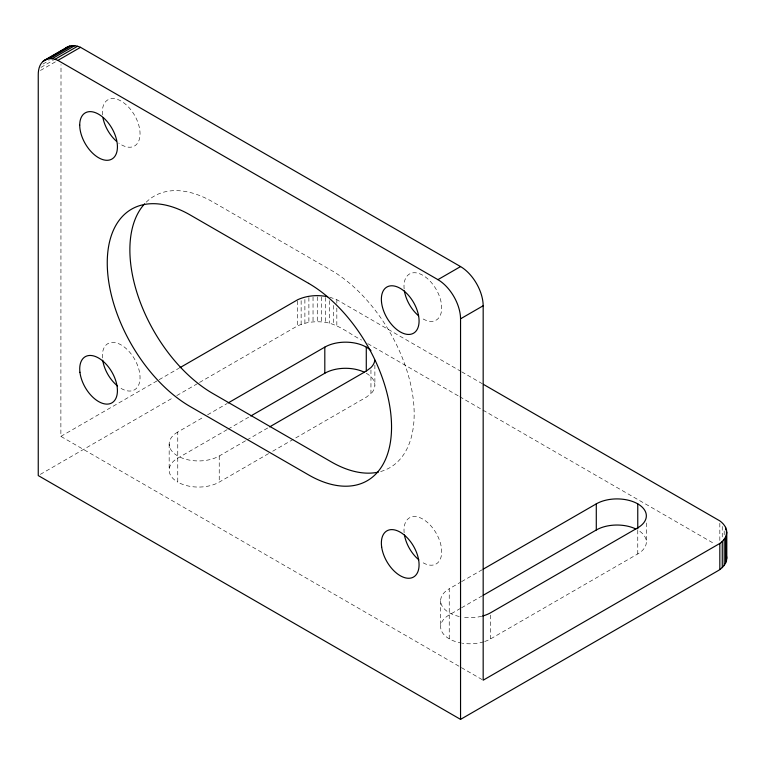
<?xml version="1.0" encoding="UTF-8"?>
<svg xmlns="http://www.w3.org/2000/svg" width="765" height="765" viewBox="0 0 765 765"><rect width="100%" height="100%" fill="white"/><g stroke="black" fill="none" stroke-linecap="round" stroke-linejoin="round"><path stroke-width="0.57" stroke-dasharray="3.83 2.87" d="M482.141 679.597L60.875 436.385L61.009 64.556M370.949 369.944L370.949 393.698L366.282 397.198L294.305 438.756M42.917 64.059L49.094 60.492M40.975 67.397L53.311 60.263M40.44 70.466L56.897 60.971M60.875 436.385L158.087 380.282M159.12 379.689L178.771 368.348M40.316 474.377L172.651 397.972M176.782 395.582L198.498 383.055M199.531 382.452L294.649 327.535C302.634 322.677 312.292 321.281 321.501 321.912C336.724 322.629 348.63 333.473 361.587 340.062M268.591 453.597L219.239 482.103A29.328 16.935 0 0 1 177.757 482.103L177.757 432.034L203.471 417.183M207.583 414.812L227.119 403.528M227.119 429.653L177.757 458.149A29.328 16.935 0 0 0 177.757 482.103M228.152 429.06L248.711 417.183M177.757 432.034A29.328 16.935 0 0 0 177.757 455.978A29.328 16.935 0 0 0 219.239 455.978L245.976 440.544M246.999 439.942L268.591 427.482M272.713 451.226L293.272 439.349M449.237 638.832L449.237 588.763L460.549 582.232M461.582 581.639L482.141 569.772M460.549 608.357L449.237 614.888A29.328 16.935 0 0 0 461.343 643.04M461.582 607.764L482.141 595.887M484.637 641.529A29.328 16.935 0 0 0 490.709 638.832L637.761 553.937A29.328 16.935 0 0 0 637.761 529.992M329.648 297.136L336.83 299.717L460.712 371.255M461.744 371.857L482.39 383.772M367.783 343.638L458.694 396.127M459.727 396.719L714.883 544.039M724.197 530.986L724.197 535.739M722.256 526.444L722.256 538.321M719.827 523.27L719.827 541.075M646.358 522.964L646.358 541.964M637.761 530.193L637.761 553.937M490.709 615.089L490.709 638.832M440.65 600.735L440.65 626.86M374.879 365.039L374.879 385.225M336.83 299.717L336.83 303.284M336.83 308.027L336.83 325.842M333.397 305.407L333.397 324.408M329.648 300.702L329.648 323.26M325.651 297.489L325.651 322.428M321.501 296.983L321.501 321.912M317.274 296.81L317.274 321.749M313.038 296.983L313.038 321.912M308.888 297.489L308.888 322.428M304.891 299.507L304.891 323.26M301.142 300.655L301.142 324.408M297.709 300.903L297.709 325.842M219.239 455.978L219.239 482.103M169.17 444.006L169.17 470.131M481.711 616.255A29.328 16.935 0 0 1 462.385 617.097M459.268 616.504A29.328 16.935 0 0 1 449.237 588.763M380.626 471.536A117.313 67.731 60 0 0 409.983 381.496A117.313 67.731 60 0 0 331.216 270.284L212.823 201.931A117.313 67.731 60 0 0 145.388 203.002M102.51 114.951A26.66 15.396 60 0 1 120.382 100.684A26.66 15.396 60 0 1 140.033 134.726A26.66 15.396 60 0 1 118.738 143.065M102.443 358.01A26.66 15.396 60 0 1 120.679 344.661A26.66 15.396 60 0 1 140.033 378.522A26.66 15.396 60 0 1 119.091 387.138M404.14 532.756A26.66 15.396 60 0 1 421.831 518.555A26.66 15.396 60 0 1 441.692 552.11A26.66 15.396 60 0 1 421.219 561.625M404.13 288.893A26.66 15.396 60 0 1 421.869 274.759A26.66 15.396 60 0 1 441.692 308.333A26.66 15.396 60 0 1 421.19 317.781M366.282 373.253A29.328 16.935 0 0 1 370.949 393.698M483.69 641.835A29.328 16.935 0 0 1 462.385 643.222"/><path stroke-width="1.15" d="M726.75 532.163C726.683 536.877 723.489 540.817 719.827 543.446L483.174 680.2L483.174 305.761A32.245 18.618 60 0 0 460.549 266.583L80.526 47.325C76.414 45.498 71.432 44.762 67.349 47.048L44.724 60.11C39.684 63.16 38.145 69.481 38.25 75.018L38.25 475.572L460.549 719.377L716.948 571.35C721.825 568.701 726.626 564.226 726.75 558.287L726.75 532.163C726.683 527.458 723.489 523.518 719.827 520.889L483.423 384.374M65.388 48.501L67.349 47.048M42.764 61.563L69.596 46.082M44.724 60.11L49.457 58.685L72.073 45.623M49.457 58.685L52.135 58.742L74.76 45.68M52.135 58.742L54.965 59.307L77.59 46.254M54.965 59.307L57.901 60.387L80.526 47.325M179.804 367.755L297.709 299.717C306.995 295.472 317.695 294.659 327.649 296.715M57.901 60.387L437.924 279.646L460.549 266.583M228.152 402.935L324.809 347.128A29.328 16.935 0 0 1 370.949 350.638M250.767 415.997L324.809 373.253A29.328 16.935 0 0 1 364.408 372.259M269.624 426.889L366.282 371.073L370.949 367.573A29.328 16.935 0 0 0 374.812 360.21M460.549 719.377L460.549 318.823L483.174 305.761M483.174 569.179L596.289 503.867A29.328 16.935 0 0 1 637.761 503.867L637.761 528.806M483.174 595.294L596.289 529.992A29.328 16.935 0 0 1 635.887 528.998M726.463 555.859L726.75 558.287M726.463 529.734L726.463 560.726M725.602 527.343L725.602 529.724M725.602 536.982L725.602 563.107M724.197 539.287L724.197 565.412M722.256 541.448L722.256 567.573M719.827 543.446L719.827 569.571M596.289 503.867L596.289 529.992M366.282 347.128L366.282 370.882M324.809 347.128L324.809 373.253M437.924 279.646A32.245 18.618 60 0 1 460.549 318.823M637.761 503.867A29.328 16.935 0 0 1 637.761 527.812L490.709 612.717A29.328 16.935 0 0 1 482.705 615.997M144.604 203.834A117.313 67.731 60 0 0 139.354 299.765A117.313 67.731 60 0 0 212.823 393.497L331.216 461.85A117.313 67.731 60 0 0 378.407 472.091M116.318 141.114A26.66 15.396 60 0 1 102.988 118.03M117.466 385.904A26.66 15.396 60 0 1 102.701 360.21M418.79 559.789A26.66 15.396 60 0 1 404.446 534.984M418.598 315.811A26.66 15.396 60 0 1 404.398 290.92M308.601 283.346L190.198 214.984A117.313 67.731 60 0 0 107.253 262.883A117.313 67.731 60 0 0 190.198 406.559L308.601 474.912A117.313 67.731 60 0 0 391.546 427.023A117.313 67.731 60 0 0 308.601 283.346M79.723 125.087A26.66 15.396 60 0 0 108.008 160.258A26.66 15.396 60 0 0 108.008 122.553A26.66 15.396 60 0 0 79.723 125.087M79.933 372.259A26.66 15.396 60 0 0 110.332 403.585A26.66 15.396 60 0 0 105.465 363.499A26.66 15.396 60 0 0 79.933 372.259M381.659 547.023A26.66 15.396 60 0 0 412.354 577.604A26.66 15.396 60 0 0 406.645 537.183A26.66 15.396 60 0 0 381.659 547.023M381.505 301.955A26.66 15.396 60 0 0 411.56 334.056A26.66 15.396 60 0 0 407.602 294.343A26.66 15.396 60 0 0 381.505 301.955"/></g></svg>
